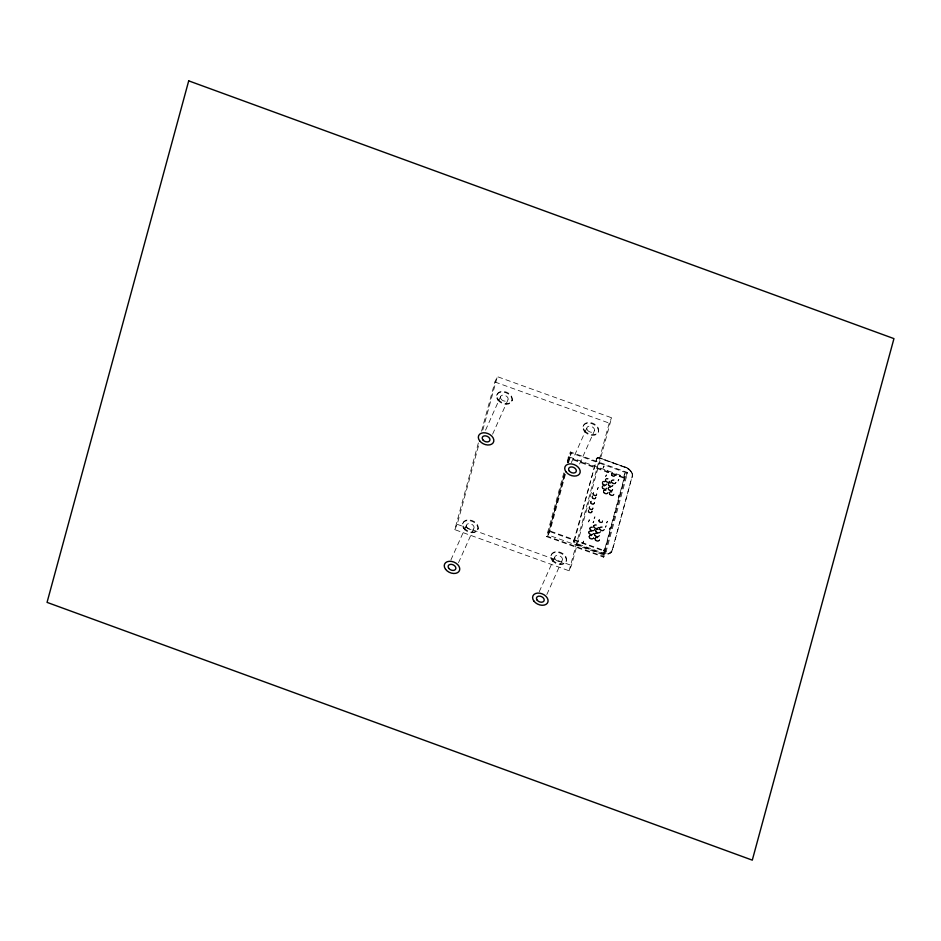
<?xml version="1.0" encoding="UTF-8"?>
<svg xmlns="http://www.w3.org/2000/svg" width="941" height="941" viewBox="0 0 941 941"><rect width="100%" height="100%" fill="white"/><g stroke="black" fill="none" stroke-linecap="round" stroke-linejoin="round"><path stroke-width="0.71" stroke-dasharray="4.71 3.53" d="M582.455 543.298L583.667 541.063L582.914 543.369M589.242 519.608L588.49 521.961L589.701 519.726M592.901 522.678L593.83 521.079L593.348 522.796M594.077 518.326L594.935 516.762L594.524 518.444M598.476 487.473L597.264 489.661L598.017 487.309M603.875 465.783L603.11 468.124L604.322 465.948M606.698 471.97L607.674 470.547L607.098 472.194M606.369 525.819L605.451 527.336L605.945 525.713M604.851 548.862L603.64 551.05L604.393 548.697M606.451 522.878L607.368 521.232L606.898 522.949M609.298 529.312L610.521 527.089L609.709 529.501M618.955 479.487L618.037 481.039L618.508 479.322M620.131 475.181L619.202 476.734L619.684 475.111M619.449 495.072L618.261 497.213L619.025 494.966M623.93 475.44L625.083 473.241L624.377 475.605M612.567 550.05L612.309 549.638A9.116 6.316 24.1 0 1 602.028 552.673L576.527 543.498A2.717 1.882 24.1 0 1 574.481 540.746L573.751 541.216A3.199 2.223 24.1 0 0 576.163 544.451L601.664 553.626A9.598 6.658 24.1 0 0 612.415 550.403L612.567 550.05A9.598 6.658 24.1 0 1 601.805 553.308L576.304 544.133A3.199 2.223 24.1 0 1 573.892 540.899L573.916 540.863M625.271 467.112L599.393 457.761L597.206 457.879L595.971 459.396A3.199 2.223 24.1 0 1 599.558 458.314L625.059 467.501A9.598 6.658 24.1 0 1 632.305 477.193C633.963 472.77 628.635 467.348 625.059 467.501M481.545 431.213L494.907 381.987L497.307 376.647L611.591 417.769L571.481 565.447L569.093 570.787L454.797 529.654L478.487 442.458M454.797 529.654L457.197 524.313L478.969 444.152M482.792 430.084L497.307 376.647M563.812 472.876L546.509 536.605L603.652 557.166L606.039 551.826L627.588 472.523L570.434 451.962L566.506 462.96M564.671 473.205L548.897 531.265L546.509 536.605L547.627 536.335L602.875 556.213L603.652 557.166L626.447 472.864L627.588 472.523L625.2 477.863L624.059 478.204L568.811 458.326L568.046 457.302L625.2 477.863M567.741 461.866L570.434 451.962L571.211 452.986L626.447 472.864L624.659 476.875L603.463 554.872L548.227 534.994L564.788 474.005M547.627 536.335L564.576 473.923M567.658 462.584L568.811 458.326M567.87 462.666L571.211 452.986L568.505 462.913M565.423 474.252L550.014 530.983L548.227 534.994M573.751 541.216L596.7 458.926A2.717 1.882 24.1 0 1 599.746 458.008L625.247 467.183A9.116 6.316 24.1 0 1 632.129 476.405L612.415 550.403M574.481 540.746L596.7 458.926M569.093 570.787L609.203 423.109L611.591 417.769M602.875 556.213L624.059 478.204M612.309 549.638L632.129 476.405M576.527 543.498L576.163 544.451M602.028 552.673L601.664 553.626M605.475 476.358L606.439 474.805L605.851 476.581M496.683 395.408L496.977 394.738M485.556 430.166L500.494 396.773M492.578 434.248L508.116 399.513M511.928 400.89L512.222 400.219M462.607 523.902L462.901 523.231M450.88 560.001L466.418 525.278M458.502 562.742L474.029 528.019M477.84 529.383L478.146 528.724M583.079 426.496L583.373 425.826M571.352 462.596L586.89 427.861M579.574 463.995L594.512 430.613M598.311 431.978L598.617 431.307M550.944 555.696L551.25 555.025M539.228 591.795L554.755 557.072M599.558 458.314L599.77 457.938A3.199 2.223 24.1 0 0 596.112 459.079M546.839 594.536L562.377 559.813M592.901 493.743L593.183 493.108M592.018 496.977L592.301 496.342M590.56 502.353L590.842 501.729M589.101 507.74L589.384 507.105M588.219 510.975L588.501 510.34M566.188 561.177L566.482 560.507M596.5 495.037L596.782 494.413M602.216 482.792L602.499 482.168M595.618 498.271L595.9 497.636M594.159 503.647L594.441 503.023M602.075 486.944L602.358 486.309M605.275 479.992L605.557 479.369M592.701 509.034L592.983 508.399M591.818 512.269L592.101 511.633M603.334 491.414L603.616 490.779M606.71 484.415L606.992 483.78M611.332 474.37L611.615 473.746M608.192 484.121L608.474 483.486M606.569 488.555L606.851 487.932M609.78 481.616L610.062 480.98M589.725 528.466L590.007 527.842M608.039 488.32L608.321 487.685M611.262 481.322L611.544 480.686M588.666 532.347L588.948 531.712M614.932 475.675L615.214 475.04M607.827 493.025L608.109 492.402M588.984 536.652L589.266 536.029M593.618 526.266L593.9 525.631M609.203 493.108L609.486 492.484M612.697 485.732L612.979 485.109M594.218 530.089L594.5 529.454M598.758 520.667L599.041 520.044M612.544 489.943L612.826 489.308M615.755 482.945L616.037 482.31M593.171 533.97L593.453 533.335M595.571 530.571L595.853 529.948M594.524 534.453L594.806 533.818M593.477 538.276L593.759 537.64M598.111 527.889L598.394 527.254M613.708 494.731L613.991 494.096M594.83 538.758L595.112 538.134M599.464 528.371L599.746 527.736M602.358 521.961L602.64 521.338M600.076 532.194L600.358 531.559M599.017 536.076L599.299 535.441M599.335 540.381L599.617 539.746M603.969 529.995L604.251 529.36M603.463 554.872L605.263 550.873L550.014 530.983L548.897 531.265L606.039 551.826L605.263 550.873M625.2 467.183L625.247 467.089A9.598 6.658 24.1 0 1 632.446 476.875M494.907 381.987L609.203 423.109M569.411 456.985L624.659 476.875M457.197 524.313L571.481 565.447M555.343 559.401A4.058 2.811 24.1 0 0 562.059 560.471A4.058 2.811 24.1 0 0 558.295 555.437A4.058 2.811 24.1 0 0 555.343 559.401M552.132 560.365A8.128 5.634 24.1 0 0 565.541 562.506A8.128 5.634 24.1 0 0 558.037 552.449A8.128 5.634 24.1 0 0 552.132 560.365M552.426 559.695A8.128 5.634 24.1 0 0 565.847 561.836A8.128 5.634 24.1 0 0 558.331 551.779A8.128 5.634 24.1 0 0 552.426 559.695M467.007 527.607A4.058 2.811 24.1 0 0 473.711 528.677A4.058 2.811 24.1 0 0 469.959 523.655A4.058 2.811 24.1 0 0 467.007 527.607M463.784 528.571A8.128 5.634 24.1 0 0 477.193 530.712A8.128 5.634 24.1 0 0 469.688 520.655A8.128 5.634 24.1 0 0 463.784 528.571M464.078 527.901A8.128 5.634 24.1 0 0 477.499 530.042A8.128 5.634 24.1 0 0 469.982 519.985A8.128 5.634 24.1 0 0 464.078 527.901M501.082 399.113A4.058 2.811 24.1 0 0 507.787 400.184A4.058 2.811 24.1 0 0 504.035 395.149A4.058 2.811 24.1 0 0 501.082 399.113M497.86 400.078A8.128 5.634 24.1 0 0 511.281 402.207A8.128 5.634 24.1 0 0 503.764 392.15A8.128 5.634 24.1 0 0 497.86 400.078M498.165 399.407A8.128 5.634 24.1 0 0 511.575 401.548A8.128 5.634 24.1 0 0 504.058 391.491A8.128 5.634 24.1 0 0 498.165 399.407M587.478 430.202A4.058 2.811 24.1 0 0 594.183 431.272A4.058 2.811 24.1 0 0 590.43 426.238A4.058 2.811 24.1 0 0 587.478 430.202M584.255 431.166A8.128 5.634 24.1 0 0 597.676 433.307A8.128 5.634 24.1 0 0 590.16 423.25A8.128 5.634 24.1 0 0 584.255 431.166M584.561 430.496A8.128 5.634 24.1 0 0 597.97 432.637A8.128 5.634 24.1 0 0 590.454 422.58A8.128 5.634 24.1 0 0 584.561 430.496M589.337 538.029A2.4 1.659 24.1 0 0 593.289 538.664A2.4 1.659 24.1 0 0 591.077 535.7A2.4 1.659 24.1 0 0 589.337 538.029M599.817 529.748A2.4 1.659 24.1 0 0 603.769 530.383A2.4 1.659 24.1 0 0 601.558 527.407A2.4 1.659 24.1 0 0 599.817 529.748M595.924 531.959A2.4 1.659 24.1 0 0 599.888 532.582A2.4 1.659 24.1 0 0 597.664 529.618A2.4 1.659 24.1 0 0 595.924 531.959M594.865 535.829A2.4 1.659 24.1 0 0 598.829 536.464A2.4 1.659 24.1 0 0 596.606 533.488A2.4 1.659 24.1 0 0 594.865 535.829M595.183 540.134A2.4 1.659 24.1 0 0 599.146 540.769A2.4 1.659 24.1 0 0 596.923 537.805A2.4 1.659 24.1 0 0 595.183 540.134M608.545 485.497A2.4 1.659 24.1 0 0 612.497 486.132A2.4 1.659 24.1 0 0 610.286 483.156A2.4 1.659 24.1 0 0 608.545 485.497M608.392 489.696A2.4 1.659 24.1 0 0 612.344 490.332A2.4 1.659 24.1 0 0 610.133 487.356A2.4 1.659 24.1 0 0 608.392 489.696M595.465 539.511A2.4 1.659 24.1 0 0 599.429 540.134A2.4 1.659 24.1 0 0 597.206 537.17A2.4 1.659 24.1 0 0 595.465 539.511M590.078 529.854A2.4 1.659 24.1 0 0 594.03 530.477A2.4 1.659 24.1 0 0 591.818 527.513A2.4 1.659 24.1 0 0 590.078 529.854M602.558 484.168A2.4 1.659 24.1 0 0 606.522 484.803A2.4 1.659 24.1 0 0 604.298 481.839A2.4 1.659 24.1 0 0 602.558 484.168M605.628 481.38A2.4 1.659 24.1 0 0 609.592 482.004A2.4 1.659 24.1 0 0 607.368 479.04A2.4 1.659 24.1 0 0 605.628 481.38M609.556 494.495A2.4 1.659 24.1 0 0 613.52 495.119A2.4 1.659 24.1 0 0 611.297 492.155A2.4 1.659 24.1 0 0 609.556 494.495M603.675 492.79A2.4 1.659 24.1 0 0 607.639 493.425A2.4 1.659 24.1 0 0 605.416 490.449A2.4 1.659 24.1 0 0 603.675 492.79M588.784 511.445A1.917 1.329 24.1 0 0 591.948 511.951A1.917 1.329 24.1 0 0 590.172 509.575A1.917 1.329 24.1 0 0 588.784 511.445M588.501 512.069A1.917 1.329 24.1 0 0 591.666 512.574A1.917 1.329 24.1 0 0 589.889 510.198A1.917 1.329 24.1 0 0 588.501 512.069M602.428 488.32A2.4 1.659 24.1 0 0 606.38 488.955A2.4 1.659 24.1 0 0 604.169 485.979A2.4 1.659 24.1 0 0 602.428 488.32M599.041 521.773A1.917 1.329 24.1 0 0 602.205 522.279A1.917 1.329 24.1 0 0 600.429 519.903A1.917 1.329 24.1 0 0 599.041 521.773M593.959 527.642A2.4 1.659 24.1 0 0 597.923 528.277A2.4 1.659 24.1 0 0 595.712 525.301A2.4 1.659 24.1 0 0 593.959 527.642M590.842 503.459A1.917 1.329 24.1 0 0 594.006 503.964A1.917 1.329 24.1 0 0 592.23 501.588A1.917 1.329 24.1 0 0 590.842 503.459M592.301 498.071A1.917 1.329 24.1 0 0 595.465 498.577A1.917 1.329 24.1 0 0 593.689 496.201A1.917 1.329 24.1 0 0 592.301 498.071M593.183 494.848A1.917 1.329 24.1 0 0 596.347 495.354A1.917 1.329 24.1 0 0 594.571 492.978A1.917 1.329 24.1 0 0 593.183 494.848M589.372 508.846A1.917 1.329 24.1 0 0 592.548 509.352A1.917 1.329 24.1 0 0 590.772 506.976A1.917 1.329 24.1 0 0 589.372 508.846M589.301 533.1A2.4 1.659 24.1 0 0 593.265 533.723A2.4 1.659 24.1 0 0 591.042 530.759A2.4 1.659 24.1 0 0 589.301 533.1M589.019 533.723A2.4 1.659 24.1 0 0 592.983 534.359A2.4 1.659 24.1 0 0 590.76 531.383A2.4 1.659 24.1 0 0 589.019 533.723M590.36 529.218A2.4 1.659 24.1 0 0 594.312 529.854A2.4 1.659 24.1 0 0 592.101 526.878A2.4 1.659 24.1 0 0 590.36 529.218M609.839 493.86A2.4 1.659 24.1 0 0 613.803 494.495A2.4 1.659 24.1 0 0 611.579 491.52A2.4 1.659 24.1 0 0 609.839 493.86M592.583 497.448A1.917 1.329 24.1 0 0 595.747 497.954A1.917 1.329 24.1 0 0 593.971 495.578A1.917 1.329 24.1 0 0 592.583 497.448M605.91 480.745A2.4 1.659 24.1 0 0 609.874 481.38A2.4 1.659 24.1 0 0 607.651 478.404A2.4 1.659 24.1 0 0 605.91 480.745M602.84 483.545A2.4 1.659 24.1 0 0 606.804 484.168A2.4 1.659 24.1 0 0 604.581 481.204A2.4 1.659 24.1 0 0 602.84 483.545M608.674 489.061A2.4 1.659 24.1 0 0 612.626 489.696A2.4 1.659 24.1 0 0 610.415 486.732A2.4 1.659 24.1 0 0 608.674 489.061M599.323 521.149A1.917 1.329 24.1 0 0 602.487 521.643A1.917 1.329 24.1 0 0 600.711 519.267A1.917 1.329 24.1 0 0 599.323 521.149M594.241 527.019A2.4 1.659 24.1 0 0 598.205 527.642A2.4 1.659 24.1 0 0 595.994 524.678A2.4 1.659 24.1 0 0 594.241 527.019M611.615 475.476A1.917 1.329 24.1 0 0 614.779 475.981A1.917 1.329 24.1 0 0 613.003 473.605A1.917 1.329 24.1 0 0 611.615 475.476M611.603 482.698A2.4 1.659 24.1 0 0 615.567 483.333A2.4 1.659 24.1 0 0 613.344 480.357A2.4 1.659 24.1 0 0 611.603 482.698M608.827 484.862A2.4 1.659 24.1 0 0 612.779 485.497A2.4 1.659 24.1 0 0 610.568 482.533A2.4 1.659 24.1 0 0 608.827 484.862M591.124 502.823A1.917 1.329 24.1 0 0 594.289 503.329A1.917 1.329 24.1 0 0 592.512 500.953A1.917 1.329 24.1 0 0 591.124 502.823M589.654 508.211A1.917 1.329 24.1 0 0 592.83 508.716A1.917 1.329 24.1 0 0 591.054 506.34A1.917 1.329 24.1 0 0 589.654 508.211M596.206 531.324A2.4 1.659 24.1 0 0 600.17 531.959A2.4 1.659 24.1 0 0 597.947 528.983A2.4 1.659 24.1 0 0 596.206 531.324M595.147 535.206A2.4 1.659 24.1 0 0 599.111 535.829A2.4 1.659 24.1 0 0 596.888 532.865A2.4 1.659 24.1 0 0 595.147 535.206M589.619 537.405A2.4 1.659 24.1 0 0 593.571 538.029A2.4 1.659 24.1 0 0 591.36 535.064A2.4 1.659 24.1 0 0 589.619 537.405M611.897 474.852A1.917 1.329 24.1 0 0 615.061 475.358A1.917 1.329 24.1 0 0 613.285 472.982A1.917 1.329 24.1 0 0 611.897 474.852M611.885 482.074A2.4 1.659 24.1 0 0 615.849 482.698A2.4 1.659 24.1 0 0 613.626 479.734A2.4 1.659 24.1 0 0 611.885 482.074M602.711 487.685A2.4 1.659 24.1 0 0 606.663 488.32A2.4 1.659 24.1 0 0 604.451 485.344A2.4 1.659 24.1 0 0 602.711 487.685M603.957 492.155A2.4 1.659 24.1 0 0 607.921 492.79A2.4 1.659 24.1 0 0 605.698 489.814A2.4 1.659 24.1 0 0 603.957 492.155M600.099 529.124A2.4 1.659 24.1 0 0 604.051 529.748A2.4 1.659 24.1 0 0 601.84 526.784A2.4 1.659 24.1 0 0 600.099 529.124M593.465 494.213A1.917 1.329 24.1 0 0 596.629 494.719A1.917 1.329 24.1 0 0 594.853 492.343A1.917 1.329 24.1 0 0 593.465 494.213"/><path stroke-width="1.41" d="M188.706 80.855L47.05 602.381L752.294 860.145L893.95 338.619L188.706 80.855M533.912 601.099A8.128 5.634 24.1 0 0 547.321 603.24A8.128 5.634 24.1 0 0 539.805 593.183A8.128 5.634 24.1 0 0 533.912 601.099M537.123 600.135A4.058 2.811 24.1 0 0 543.827 601.205A4.058 2.811 24.1 0 0 540.075 596.182A4.058 2.811 24.1 0 0 537.123 600.135M445.564 569.305A8.128 5.634 24.1 0 0 458.973 571.446A8.128 5.634 24.1 0 0 451.468 561.389A8.128 5.634 24.1 0 0 445.564 569.305M448.786 568.352A4.058 2.811 24.1 0 0 455.491 569.411A4.058 2.811 24.1 0 0 451.727 564.388A4.058 2.811 24.1 0 0 448.786 568.352M479.639 440.811A8.128 5.634 24.1 0 0 493.06 442.952A8.128 5.634 24.1 0 0 485.544 432.895A8.128 5.634 24.1 0 0 479.639 440.811M482.862 439.847A4.058 2.811 24.1 0 0 489.567 440.917A4.058 2.811 24.1 0 0 485.815 435.883A4.058 2.811 24.1 0 0 482.862 439.847M566.035 471.9A8.128 5.634 24.1 0 0 579.444 474.041A8.128 5.634 24.1 0 0 571.94 463.984A8.128 5.634 24.1 0 0 566.035 471.9M569.258 470.935A4.058 2.811 24.1 0 0 575.963 472.006A4.058 2.811 24.1 0 0 572.21 466.983A4.058 2.811 24.1 0 0 569.258 470.935"/></g></svg>
